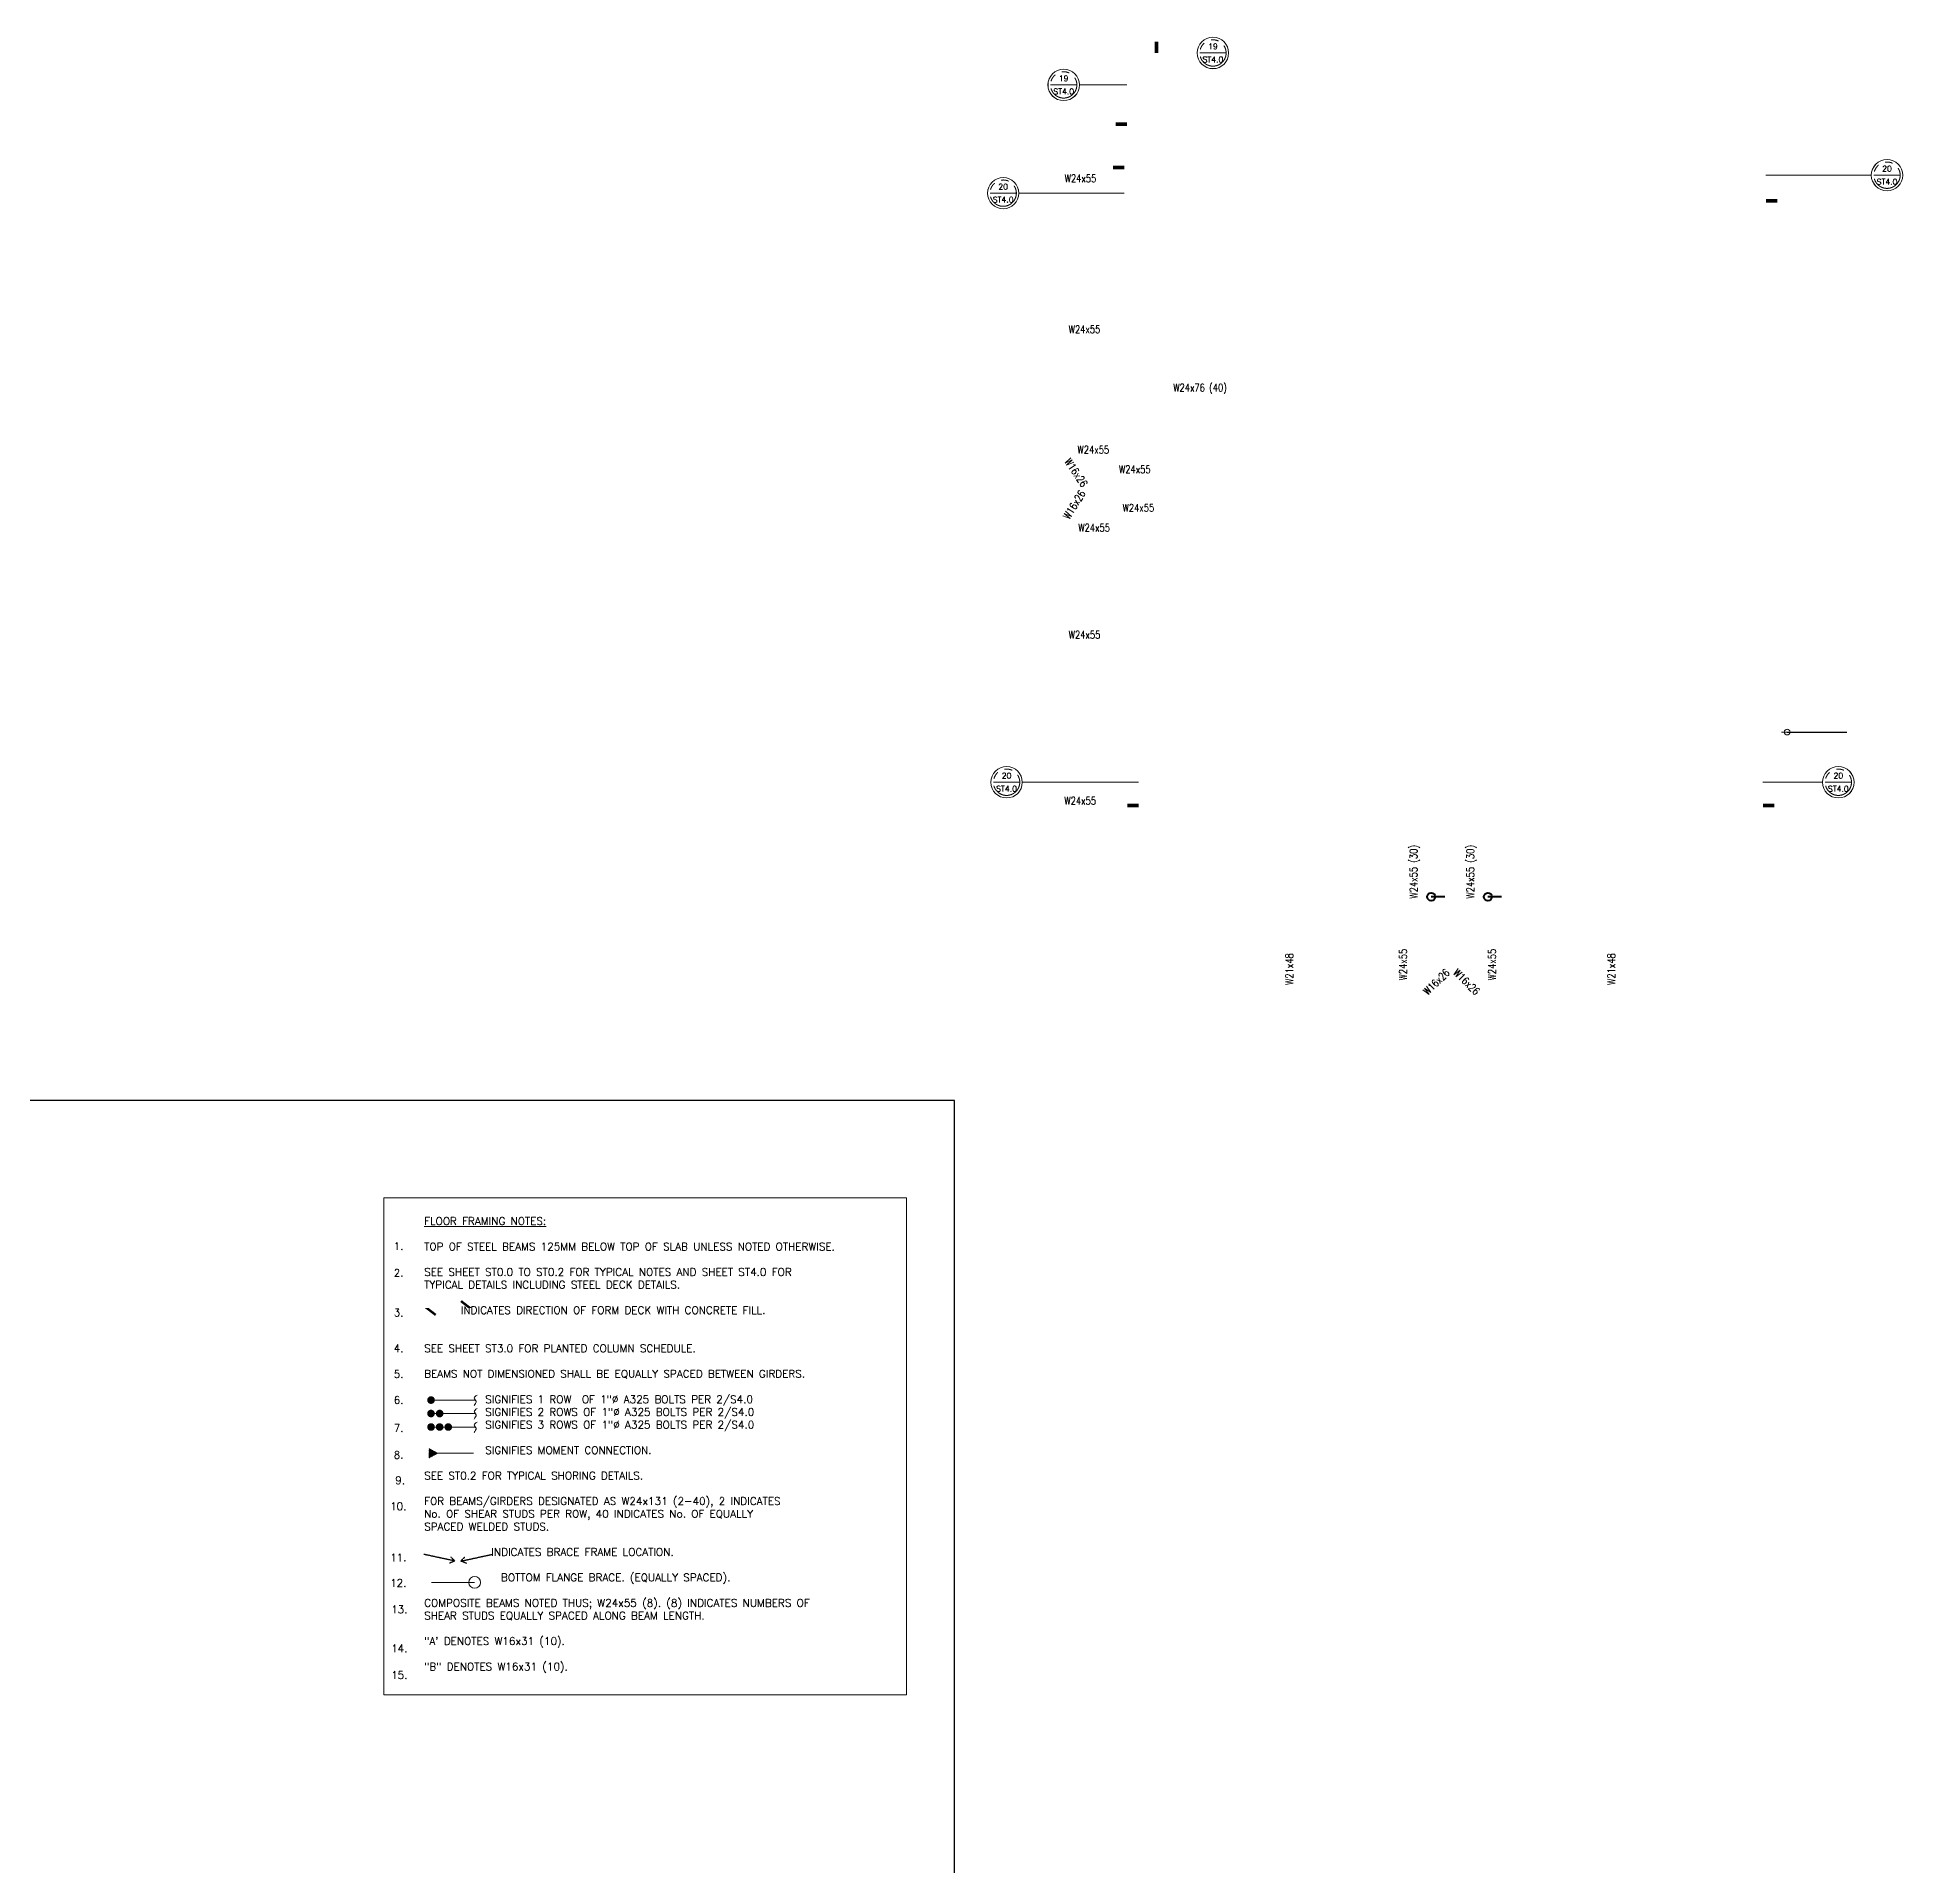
# Model space of a CAD drawing. Header units: millimetres. Extents: x 1324560 to 1569037, y -14989 to 176590.
# Drawn here: x 1471331 to 1569037, y 80801 to 176590 of the extents above; entities that cross this region are included whole.
import ezdxf
from ezdxf.enums import TextEntityAlignment as Align

# ---------------------------------------------------------------- set-up
doc = ezdxf.new("R2010")
doc.units = ezdxf.units.MM
doc.header["$MEASUREMENT"] = 0
doc.linetypes.add('HIDDEN', pattern=[0.375, 0.25, -0.125])
doc.linetypes.add('PHANTOM2', pattern=[1.25, 0.625, -0.125, 0.125, -0.125, 0.125, -0.125])
doc.layers.get('0').update_dxf_attribs({"lineweight": 0})
for name, color, linetype, lineweight in [('S-ANNO-DIMS', 252, 'Continuous', 5), ('S-ANNO-NPLT', 7, 'Continuous', 9), ('S-Anno-Symb', 143, 'PHANTOM2', 15), ('S-Anno-Text', 52, 'Continuous', 15), ('S-BRACE', 2, 'Continuous', 9), ('S-COLS', 2, 'Continuous', 20), ('S_DRB', 4, 'Continuous', 40)]:
    doc.layers.add(name, color=color, linetype=linetype, lineweight=lineweight)
doc.styles.add('1', font='simplex.shx', dxfattribs={"width": 0.85, "height": 300})
doc.styles.add('ROMANS1', font='ROMANS.shx', dxfattribs={"height": 0.09375})
doc.styles.add('ROMANSX', font='ROMANS.shx', dxfattribs={"height": 0.09375})
doc.styles.add('SIMPLEX', font='SIMPLEX.shx', dxfattribs={"width": 0.8, "height": 400})
doc.dimstyles.new('ESCA', dxfattribs={"dimtxt": 300, "dimasz": 1, "dimexe": 100, "dimexo": 100, "dimgap": 100, "dimtad": 1, "dimdec": 0, "dimrnd": 1, "dimdsep": 46, "dimtxsty": '1', "dimblk1": 'ESCADIM_ARW', "dimblk2": 'ESCADIM_ARW', "dimsah": 1, "dimcen": 50, "dimclrd": 256, "dimclre": 256, "dimclrt": 52, "dimadec": 0, "dimazin": 0, "dimtfac": 1, "dimtdec": 0, "dimtofl": 0, "dimtmove": 0, "dimatfit": 3, "dimldrblk": 'ESCADIM_ARW', "dimfxl": 1, "dimtolj": 1, "dimtzin": 0, "dimarcsym": 0})

# ---------------------------------------------------------------- blocks, each defined once
blk = doc.blocks.new('ESCADIM_ARW')
at = {"color": 7}
blk.add_line((-150, 0), (150, 0), dxfattribs=at)
blk.add_circle((0, 0), 75, dxfattribs=at)
blk = doc.blocks.new('Bubble')
at = {"layer": 'S-ANNO-NPLT'}
blk.add_circle((0, 0), 0.261, dxfattribs=at)
at = {"layer": 'S-Anno-Symb', "color": 0}
blk.add_line((-0.219, 0), (0.219, 0), dxfattribs=at)
blk.add_circle((0, 0), 0.219, dxfattribs=at)
at = {"layer": 'S-Anno-Symb', "style": 'ROMANSX'}
for tag, p in [('1', (0, 0.109)), ('S1', (0, -0.109))]:
    blk.add_attdef(tag, text='', height=0.0937, dxfattribs=at).set_placement(p, align=Align.MIDDLE_CENTER)
at = {"layer": 'S-Anno-Symb', "style": 'ROMANSX', "width": 1.018385, "flags": 8}
blk.add_attdef('LONG', text='', height=0.0937, dxfattribs=at).set_placement((-0.18, -0.125), (0.18, -0.125), align=Align.FIT)

msp = doc.modelspace()

# ---------------------------------------------------------------- hatches: boundary and pattern name
at = {"layer": 'S-Anno-Text'}
h = msp.add_hatch(color=1, dxfattribs=at)
h.paths.add_polyline_path([(1491864.18563, 102641.45814), (1491864.18563, 102408.57542), (1492285.34108, 102408.57542)])
h.paths.add_polyline_path([(1491864.18563, 102175.69271), (1492285.34108, 102408.57542), (1491864.18563, 102408.57542)])

# ---------------------------------------------------------------- linework, layer by layer
at = {"layer": 'Defpoints', "ltscale": 0.05, "elevation": 0.00004}
msp.add_lwpolyline([(1324560.24991, -14989.14185), (1519367.69333, -14989.14185), (1519367.69333, 120895.06231), (1324560.24991, 120895.06231)], close=True, dxfattribs=at)
at = {"layer": 'S-ANNO-NPLT'}
for centre in [(1532909.55579, 175768.89381, 0.00003), (1525091.43272, 174095.90465, 0.00002), (1568215.46816, 169365.42221, 0.00004), (1521922.3185, 168424.70241, 0.00004), (1522100.66566, 137562.16241, 0.00004), (1565665.42003, 137562.16241, 0.00004)]:
    msp.add_circle(centre, 821.36597, dxfattribs=at)
at = {"layer": 'S-Anno-Symb', "linetype": 'ByBlock'}
for p, q in [((1525912.79869, 174095.90465, 0.00002), (1528399.99516, 174095.90465, 0.00002)), ((1567394.10219, 169365.42221, 0.00004), (1561877.08631, 169365.42221, 0.00004)), ((1522743.68448, 168424.70241, 0.00004), (1528260.70036, 168424.70241, 0.00004)), ((1529015.66566, 137562.16241, 0.00004), (1522922.03163, 137562.16241, 0.00004)), ((1561719.72101, 137562.16241, 0.00004), (1564844.05406, 137562.16241, 0.00004))]:
    msp.add_line(p, q, dxfattribs=at)
at = {"layer": 'S-Anno-Symb'}
for p, q in [((1492285.34108, 102408.57542, 0.00004), (1491864.18563, 102641.45814, 0.00004)), ((1491864.18563, 102641.45814, 0.00004), (1491864.18563, 102408.57542, 0.00004)), ((1492285.34108, 102408.57542, 0.00004), (1491864.18563, 102175.69271, 0.00004)), ((1491864.18563, 102175.69271, 0.00004), (1491864.18563, 102408.57542, 0.00004))]:
    msp.add_line(p, q, dxfattribs=at)
at = {"layer": 'S-Anno-Symb', "linetype": 'ByBlock'}
for points, elevation in [([(1532088.18982, 175768.89381, 0, 0, 0), (1529957.92597, 175768.89381, 196.07256, 196.07256, 0), (1529957.92597, 176357.11149, 0, 0, 0)], 0.00003), ([(1528399.99516, 174095.90465, 0, 0, 0), (1528399.99516, 172037.03123, 196.07256, 196.07256, 0), (1527811.77748, 172037.03123, 0, 0, 0)], 0.00004), ([(1528260.70036, 168424.70241, 0, 0, 0), (1528260.70036, 169769.67842, 196.07256, 196.07256, 0), (1527672.48268, 169769.67842, 0, 0, 0)], 0.00004), ([(1561877.08631, 169365.42221, 0, 0, 0), (1561877.08631, 168020.4462, 196.07256, 196.07256, 0), (1562465.30399, 168020.4462, 0, 0, 0)], 0.00004), ([(1529015.66566, 137562.16241, 0, 0, 0), (1529015.66566, 136339.76018, 196.07256, 196.07256, 0), (1528427.44798, 136339.76018, 0, 0, 0)], 0.00004), ([(1561719.72101, 137562.16241, 0, 0, 0), (1561719.72101, 136339.76018, 196.07256, 196.07256, 0), (1562307.93869, 136339.76018, 0, 0, 0)], 0.00004)]:
    msp.add_lwpolyline(points, format="xyseb", dxfattribs=dict(at, elevation=elevation))
at = {"layer": 'S-Anno-Text', "color": 1}
for p, q in [((1494275.22071, 105195.35106, 0.00004), (1491953.60492, 105195.35106, 0.00004)), ((1494275.22071, 104489.18247, 0.00004), (1491953.60492, 104489.18247, 0.00004)), ((1494275.22071, 103783.01387, 0.00004), (1491953.60492, 103783.01387, 0.00004)), ((1491864.18563, 102641.45814, 0.00004), (1492285.34108, 102408.57542, 0.00004)), ((1494185.80141, 102408.57542, 0.00004), (1491864.18563, 102408.57542, 0.00004)), ((1491982.25346, 95641.23533, -213.47857), (1494237.61505, 95641.23533, -213.47857))]:
    msp.add_line(p, q, dxfattribs=at)
at = {"layer": 'S-Anno-Text', "elevation": 0.00004}
msp.add_lwpolyline([(1489483.0012, 115794.23109), (1516852.38546, 115794.23109), (1516852.38546, 89749.77506), (1489483.0012, 89749.77506)], close=True, dxfattribs=at)
at = {"layer": 'S-Anno-Text', "color": 2, "elevation": 0.00004}
msp.add_lwpolyline([(1493524.25039, 110379.14663, 124.998, 124.998, 0), (1493995.23852, 110016.60306, 0, 0, 0), (1491728.55713, 110016.60306, 124.998, 124.998, 0), (1492199.54526, 109654.05949, 124.998, 124.998, 0)], format="xyseb", dxfattribs=at)
at = {"layer": 'S-Anno-Text', "color": 1, "const_width": 200, "elevation": 0.00004}
for points in [[(1491853.60492, 105195.35106, 1), (1492053.60492, 105195.35106, 1)], [(1491853.60492, 104489.18247, 1), (1492053.60492, 104489.18247, 1)], [(1492305.77286, 104489.18247, 1), (1492505.77286, 104489.18247, 1)], [(1491853.60492, 103783.01387, 1), (1492053.60492, 103783.01387, 1)], [(1492305.77286, 103783.01387, 1), (1492505.77286, 103783.01387, 1)], [(1492757.94079, 103783.01387, 1), (1492957.94079, 103783.01387, 1)]]:
    msp.add_lwpolyline(points, format="xyb", close=True, dxfattribs=at)
at = {"layer": 'S-Anno-Text', "color": 1}
msp.add_circle((1494237.61505, 95641.23533, -213.47857), 308.79536, dxfattribs=at)
for points in [[(1494363.60168, 105454.39524, 0.00004), (1494214.11625, 105300.26027, 0.00004), (1494309.83485, 105134.47079, 0.00004), (1494206.13925, 104908.99475, 0.00004)], [(1494363.60168, 104748.22664, 0.00004), (1494214.11625, 104594.09168, 0.00004), (1494309.83485, 104428.30219, 0.00004), (1494206.13925, 104202.82615, 0.00004)], [(1494363.60168, 104042.05805, 0.00004), (1494214.11625, 103887.92308, 0.00004), (1494309.83485, 103722.1336, 0.00004), (1494206.13925, 103496.65756, 0.00004)]]:
    msp.add_spline(points, degree=3, dxfattribs=at)
at = {"layer": 'S_DRB'}
for p, q in [((1545050.10624, 131561.72898, 0.00006), (1544342.33098, 131561.72898, 0.00006)), ((1548021.56498, 131561.72898, 0.00006), (1547313.78972, 131561.72898, 0.00006))]:
    msp.add_line(p, q, dxfattribs=at)
for centre in [(1544342.33098, 131561.72898, 0.00006), (1547313.78972, 131561.72898, 0.00006)]:
    msp.add_circle(centre, 210.36702, dxfattribs=at)

# ---------------------------------------------------------------- block references
at = {"layer": 'S-Anno-Symb', "xscale": 3149.760000000242, "yscale": 3149.760000000242, "zscale": 3149.760000000242}
for p, values in [((1532909.55579, 175768.89381, 0.00003), {'1': '19', 'S1': 'ST4.0'}), ((1525091.43272, 174095.90465, 0.00002), {'1': '19', 'S1': 'ST4.0'}), ((1568215.46816, 169365.42221, 0.00004), {'1': '20', 'S1': 'ST4.0'}), ((1521922.3185, 168424.70241, 0.00004), {'1': '20', 'S1': 'ST4.0'}), ((1522100.66566, 137562.16241, 0.00004), {'1': '20', 'S1': 'ST4.0'}), ((1565665.42003, 137562.16241, 0.00004), {'1': '20', 'S1': 'ST4.0'})]:
    msp.add_blockref('Bubble', p, dxfattribs=at).add_auto_attribs(values)

# ---------------------------------------------------------------- texts
at = {"layer": 'S-ANNO-DIMS', "color": 52, "char_height": 400, "attachment_point": 5, "style": 'SIMPLEX'}
for insert in [(1525971.96283, 169202.65262, 0.00004), (1526181.84912, 161294.11831, 0.00004), (1526643.65978, 154987.19956, 0.00004), (1528814.9512, 153956.74167, 0.00005), (1529005.01461, 151939.61601, 0.00005), (1526685.35334, 150894.29349, 0.00003), (1526185.42868, 145295.06231, 0.00004), (1525957.05029, 136593.58057, 0.00006)]:
    msp.add_mtext('\\A1;W24x55', dxfattribs=dict(at, insert=insert))
for s, insert, rotation in [('\\A1;W16x26', (1525742.86298, 153784.696, 0.00005), 303.9316353532), ('\\A1;W16x26', (1525643.55898, 152101.83178, 0.00005), 57.9334365083), ('\\A1;W24x55 (30)', (1543482.68482, 132871.87894, 0.00004), 90), ('\\A1;W24x55 (30)', (1546454.14355, 132871.87894, 0.00004), 90), ('\\A1;W21x48', (1536914.6977, 127774.78449, 0.00004), 90), ('\\A1;W24x55', (1542864.20579, 128007.14966, 0.00005), 90), ('\\A1;W24x55', (1547528.37168, 128007.14966, 0.00005), 90), ('\\A1;W21x48', (1553774.65226, 127774.78449, 0.00004), 90), ('\\A1;W16x26', (1544611.24665, 127101.27823, 0.00005), 44.3740297083), ('\\A1;W16x26', (1546194.91142, 127101.27823, 0.00005), 315.6259702917)]:
    msp.add_mtext(s, dxfattribs=dict(at, insert=insert, rotation=rotation))
at = {"layer": 'S-Anno-Text', "style": 'ROMANS1'}
for s, p in [('1.', (1490513.41897, 113458.16934, 0.00004)), ('2.', (1490513.41897, 112060.60938, 0.00004)), ('3.', (1490513.41897, 109979.25839, 0.00004)), ('4.', (1490513.41897, 108103.91552, 0.00004)), ('5.', (1490513.41897, 106757.27503, 0.00004)), ('6.', (1490513.41897, 105398.24218, 0.00004)), ('7.', (1490513.41897, 103925.628, 0.00004)), ('8.', (1490513.41897, 102524.91603, 0.00004)), ('9.', (1490591.11054, 101193.72372, -106.73926)), ('10.', (1490668.80211, 99828.02154, -213.47857)), ('11.', (1490668.80211, 97145.23865, -213.47857)), ('12.', (1490668.80211, 95812.61408, -213.47857)), ('13.', (1490720.64548, 94428.15426, -213.47853)), ('14.', (1490720.64548, 92383.06736, -213.47853)), ('15.', (1490720.64548, 90985.84132, -213.47853))]:
    msp.add_text(s, height=400, dxfattribs=at).set_placement(p, align=Align.TOP_RIGHT)
at = {"layer": 'S-Anno-Text', "insert": (1491593.47558, 114771.45269, 0.00004), "char_height": 400, "width": 25187.5, "attachment_point": 1, "style": 'ROMANS1'}
msp.add_mtext('\\A1;{\\L\\C1;FLOOR FRAMING NOTES:\\l \\P\\P}TOP OF STEEL BEAMS 125MM BELOW TOP OF SLAB UNLESS NOTED OTHERWISE.\\P\\PSEE SHEET ST0.0 TO ST0.2 FOR TYPICAL NOTES AND SHEET ST4.0 FOR \\PTYPICAL DETAILS INCLUDING STEEL DECK DETAILS. \\P\\P       INDICATES DIRECTION OF FORM DECK WITH CONCRETE FILL.\\P\\P\\PSEE SHEET ST3.0 FOR PLANTED COLUMN SCHEDULE. \\P\\PBEAMS NOT DIMENSIONED SHALL BE EQUALLY SPACED BETWEEN GIRDERS. \\P\\P^I^ISIGNIFIES 1 ROW  OF 1"%%C A325 BOLTS PER 2/S4.0\\P^I^ISIGNIFIES 2 ROWS OF 1"%%C A325 BOLTS PER 2/S4.0\\P^I^ISIGNIFIES 3 ROWS OF 1"%%C A325 BOLTS PER 2/S4.0\\P\\P^I^ISIGNIFIES MOMENT CONNECTION.\\P\\PSEE ST0.2 FOR TYPICAL SHORING DETAILS.\\P\\PFOR BEAMS/GIRDERS DESIGNATED AS W24x131 (2-40), 2 INDICATES\\PNo. OF SHEAR STUDS PER ROW, 40 INDICATES No. OF EQUALLY\\PSPACED WELDED STUDS.\\P\\P^I       INDICATES BRACE FRAME LOCATION.\\P\\P^I^I   BOTTOM FLANGE BRACE. (EQUALLY SPACED).\\P\\PCOMPOSITE BEAMS NOTED THUS; W24x55 (8). (8) INDICATES NUMBERS OF\\PSHEAR STUDS EQUALLY SPACED ALONG BEAM LENGTH.\\P\\P"A\' DENOTES W16x31 (10).\\P\\P"B" DENOTES W16x31 (10).', dxfattribs=at)
at = {"layer": 'S-COLS', "color": 52, "insert": (1532235.27404, 158169.92219, 0.00001), "char_height": 400, "attachment_point": 5, "style": 'SIMPLEX'}
msp.add_mtext('\\A1;{\\W0.8;W24x76 (40)}', dxfattribs=at)

# ---------------------------------------------------------------- leaders
at = {"layer": 'S-ANNO-DIMS', "color": 4}
msp.add_leader([(1562986.71333, 140192.99301, 0.00002), (1566111.5471, 140192.99301, 0.00002)], dimstyle='ESCA', override={"dimasz": 2, "dimtad": 0, "dimfxl": 0.0625}, dxfattribs=at)
at = {"layer": 'S-BRACE', "linetype": 'HIDDEN'}
for points in [[(1493194.27332, 96760.91983, -213.47857), (1491580.22817, 97109.31617, -213.47857)], [(1493523.20748, 96760.91983, -213.47857), (1495137.25263, 97109.31617, -213.47857)]]:
    msp.add_leader(points, dimstyle='ESCA', override={"dimasz": 250, "dimldrblk": 'Open90'}, dxfattribs=at)

doc.saveas('drawing.dxf')
